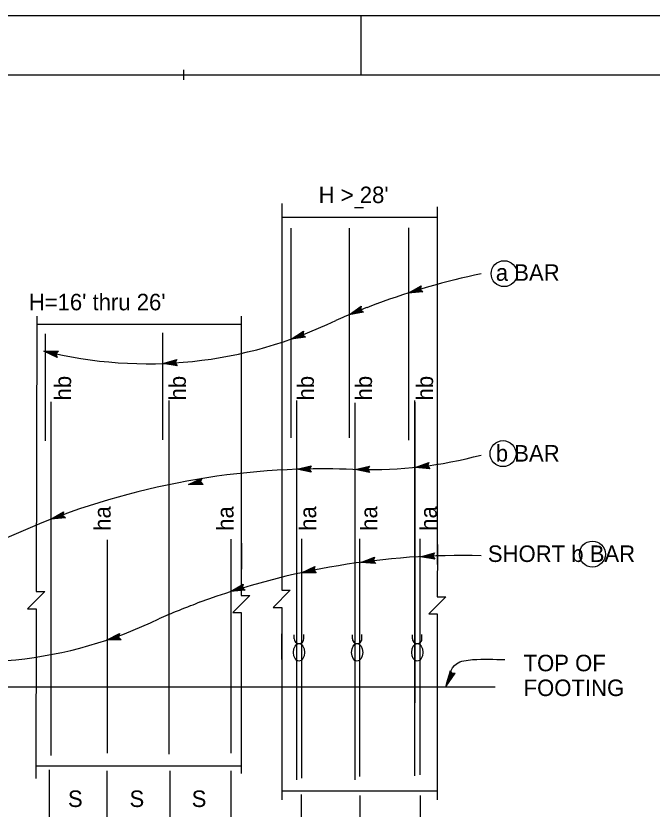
# Model space of a CAD drawing. Extents: x 0 to 2.83, y 0 to 1.83.
# Drawn here: x 0.381 to 0.831, y 1.273 to 1.833 of the extents above; entities that cross this region are included whole.
import ezdxf

# ---------------------------------------------------------------- set-up
doc = ezdxf.new("R2010")
doc.units = 0
for name, color, linetype in [('10 Sheet Format', 7, 'Continuous'), ('210 Border', 7, 'Continuous'), ('212 Leaders and Dim Lines', 7, 'Continuous'), ('213 Rebar', 7, 'Continuous'), ('214 Text and Titles', 7, 'Continuous'), ('240 Concrete', 7, 'Continuous'), ('251 Masonry', 7, 'Continuous'), ('256 Not Assigned', 7, 'Continuous')]:
    doc.layers.add(name, color=color, linetype=linetype)

msp = doc.modelspace()

# ---------------------------------------------------------------- linework, layer by layer
at = {"layer": '10 Sheet Format'}
msp.add_lwpolyline([(0, 0), (2.833333333333333, 0), (2.833333333333333, 1.8333333333333333), (0, 1.8333333333333333)], close=True, dxfattribs=at)
at = {"layer": '210 Border'}
for p, q in [((0.6250003247625067, 1.833333323584365), (0.6250003247625067, 1.7916669852301008)), ((0.4999993411763781, 1.788194872365871), (0.4999993411763781, 1.7951400823162613)), ((0.08333234863455112, 1.7916669852301008), (2.791666651804788, 1.7916669852301008))]:
    msp.add_line(p, q, dxfattribs=at)
at = {"layer": '212 Leaders and Dim Lines'}
for p, q in [((0.6206487788383674, 1.6979494207909949), (0.6269848037641397, 1.6979494207909949)), ((0.6882655448624205, 1.3707648105372783), (0.6853110007782217, 1.360014406246503)), ((0.6885630203511831, 1.3703152103456473), (0.6853110007782217, 1.360014406246503)), ((0.6853110007782217, 1.360014406246503), (0.6888606344448425, 1.369865909484432)), ((0.6853110007782217, 1.360014406246503), (0.6891582485120105, 1.3694166086232165)), ((0.6853110007782217, 1.360014406246503), (0.6915983746403476, 1.3692218338000122)), ((0.6853110007782217, 1.360014406246503), (0.6910624930326666, 1.3691580470951463)), ((0.6905273486907131, 1.3690942825373935), (0.6853110007782217, 1.360014406246503)), ((0.6899916056349458, 1.3690307951629432), (0.6853110007782217, 1.360014406246503)), ((0.6894558625791783, 1.3689673077620013), (0.6853110007782217, 1.360014406246503)), ((0.6888606344448425, 1.369865909484432), (0.6882655448624205, 1.3707648105372783)), ((0.6888606344448425, 1.369865909484432), (0.6894558625791783, 1.3689673077620013)), ((0.6894558625791783, 1.3689673077620013), (0.6905273486907131, 1.3690942825373935)), ((0.6905273486907131, 1.3690942825373935), (0.6915983746403476, 1.3692218338000122)), ((0.4052645357912176, 1.262356829327143), (0.4052645357912176, 1.3008342600416491)), ((0.4459577470971384, 1.2620825237715874), (0.4459577470971384, 1.300283912819427)), ((0.49040976850332985, 1.2620825237715874), (0.49040976850332985, 1.300283912819427)), ((0.5334973662685273, 1.2620825237715874), (0.5334973662685273, 1.300283912819427)), ((0.5831843076897316, 1.2449129774504242), (0.5831843076897316, 1.2833904081649303)), ((0.6245541041778989, 1.2446386718948688), (0.6245541041778989, 1.2828400609427082)), ((0.667247057798454, 1.2446386718948688), (0.667247057798454, 1.2828400609427082))]:
    msp.add_line(p, q, dxfattribs=at)
msp.add_spline([(0.6853110007782217, 1.360014406246503), (0.6926186020805992, 1.3757988250320867), (0.7040184600953531, 1.3787218655636344), (0.7267151095456772, 1.3787218655636344)], degree=3, dxfattribs=at)
at = {"layer": '213 Rebar'}
for p, q in [((0.5756809896495623, 1.683430317368126), (0.5756809896495623, 1.5353190264044447)), ((0.6167075458127332, 1.683430317368126), (0.6167075458127332, 1.5353190264044447)), ((0.6586106358224141, 1.6837336323299523), (0.6586106358224141, 1.5337410819458008)), ((0.402107098112557, 1.608740945831129), (0.402107098112557, 1.5332260056696607)), ((0.48503674428540877, 1.6095702422968312), (0.48503674428540877, 1.5340553021353631)), ((0.40611609421148626, 1.5607962878365935), (0.40611609421148626, 1.3110632977994032)), ((0.4894603885906973, 1.5616255843022957), (0.4894603885906973, 1.3118925942915975)), ((0.5796899857484915, 1.5616181008829597), (0.5796899857484915, 1.2937602954403649)), ((0.620716541911662, 1.5600401564243156), (0.620716541911662, 1.2937602954403649)), ((0.6630342801277026, 1.5616255843022957), (0.6630342801277026, 1.2966245203931461)), ((0.6631188218297623, 1.5605661379016995), (0.6631188218297623, 1.3483343683134792)), ((0.48954493029275703, 1.5567981635063053), (0.48954493029275703, 1.3483343683134792)), ((0.44582593013105115, 1.4632595623338436), (0.44582593013105115, 1.3127800333128603)), ((0.5331793887788949, 1.4637855438377194), (0.5331793887788949, 1.3127800333128603)), ((0.5831070988808181, 1.4640792054665008), (0.5831070988808181, 1.2949878204125593)), ((0.6241336550704808, 1.4640792054665008), (0.6241336550704808, 1.2962153454112453)), ((0.6667381557187868, 1.4640792054665008), (0.6667381557187868, 1.2974428704099312))]:
    msp.add_line(p, q, dxfattribs=at)
at = {"layer": '214 Text and Titles'}
for p, q in [((0.5780099236019975, 1.3934469765005355), (0.5780099236019975, 1.3962102811666037)), ((0.584720079859945, 1.3934469765005355), (0.584720079859945, 1.3964286483606472)), ((0.6191068713430771, 1.3934469765005355), (0.6191068713430771, 1.3962102811666037)), ((0.6258170276010245, 1.3934469765005355), (0.6258170276010245, 1.3964286483606472)), ((0.661537348377051, 1.3934469765005355), (0.661537348377051, 1.3962102811666037)), ((0.6682475046349985, 1.3934469765005355), (0.6682475046349985, 1.3964286483606472))]:
    msp.add_line(p, q, dxfattribs=at)
for centre in [(0.7262193975443506, 1.651299323796631), (0.7254964602423722, 1.5242009979172277), (0.7886012092163566, 1.4532942821195327)]:
    msp.add_circle(centre, 0.0091668500216766, dxfattribs=at)
for centre in [(0.5813652499883771, 1.3934470793419316), (0.6224621977457265, 1.3934470793419316), (0.6648926747813384, 1.3934470793419316)]:
    msp.add_arc(centre, 0.0033550026562500185, 179.9985722222222, 0.0010916666666389574, dxfattribs=at)
for centre in [(0.5813652499883771, 1.3838646316856815), (0.6224621977457265, 1.3838646316856815), (0.6648926747813384, 1.3838646316856815)]:
    msp.add_ellipse(centre, major_axis=(3.813210293058143e-19, 0.006227445000000079), ratio=0.6306209850106987, dxfattribs=at)
at = {"layer": '240 Concrete'}
msp.add_line((0.18768509809793368, 1.3595158520343977), (0.719884178309266, 1.3595158520343977), dxfattribs=at)
at = {"layer": '251 Masonry'}
for p, q in [((0.5692343569326185, 1.7008701934561548), (0.5692343569326185, 1.4427417441338761)), ((0.6790658745206047, 1.6985304195456572), (0.6790658745206047, 1.4458373762410859)), ((0.5693915087651702, 1.6912406885166478), (0.6790658745206047, 1.6912406885166478)), ((0.5406402043108238, 1.6213178804992356), (0.5406402043108238, 1.4401620507156163)), ((0.39611591356416304, 1.6156506637351942), (0.5406402043108238, 1.6156506637351942)), ((0.5406402043108238, 1.3968232012146788), (0.5406402043108238, 1.2984290808505639)), ((0.5692343569326185, 1.3978550785925794), (0.5692343569326185, 1.279710889566583)), ((0.6790658745206047, 1.3916638144046516), (0.6790658745206047, 1.279710889566583)), ((0.39611591356416304, 1.3036302669860935), (0.5404222818869675, 1.3036302669860935)), ((0.5693915087651702, 1.2861864151358666), (0.6790658745206047, 1.2861864151358666))]:
    msp.add_line(p, q, dxfattribs=at)
for points in [[(0.39625315037649156, 1.6213194034981058), (0.395822731727678, 1.4267701820598637), (0.4018991057811803, 1.4267567387624065), (0.38971947107926136, 1.414630877276808), (0.39579584510627197, 1.4146174339793507), (0.3955310104802403, 1.2949121876560787)], [(0.5692597273245353, 1.4646842059878586), (0.5691781296519531, 1.4278020594112724), (0.5752545037054555, 1.4277886161138154), (0.5630748690035365, 1.4156627546282166), (0.5691512430305471, 1.4156493113307596), (0.5690696453844567, 1.3787671648071569)], [(0.5407263392274322, 1.4609942549435744), (0.54064474155485, 1.42411210839348), (0.5467211156083523, 1.424098665069531), (0.5345414809064334, 1.411972803636916), (0.5406178549599358, 1.411959360312967), (0.5405362572873535, 1.3750772137628728)], [(0.6791546670907466, 1.460040757813798), (0.6790730694181645, 1.4231586112637036), (0.6851494434716667, 1.4231451679397547), (0.6729698087697478, 1.4110193064806478), (0.6790461828232501, 1.4110058631566988), (0.6789645851506679, 1.3741237166330962)]]:
    msp.add_lwpolyline(points, dxfattribs=at)
at = {"layer": '256 Not Assigned'}
for p, q in [((0.6586030429656106, 1.6375978084319247), (0.6675915884841791, 1.64269646107682)), ((0.6608376110110782, 1.6382897465437787), (0.6673912909499053, 1.642003079693789)), ((0.6630452732551041, 1.6389575760398332), (0.6672777731152276, 1.6413579855600822)), ((0.6675915884841791, 1.64269646107682), (0.666961935338696, 1.6401631966697523)), ((0.6675915884841791, 1.64269646107682), (0.6675915884841791, 1.64269646107682)), ((0.6689091604114316, 1.6384039932198042), (0.6586030429656106, 1.6375978084319247)), ((0.6586030429656106, 1.6375978084319247), (0.6586030429656106, 1.6375978084319247)), ((0.6683851292575438, 1.6388694443331788), (0.6608213069477504, 1.6382774871631518)), ((0.6678323813783681, 1.6393323841070198), (0.6630452732551041, 1.6389575760398332)), ((0.6652665421447899, 1.6396373914950424), (0.6670773561296001, 1.6406639212459264)), ((0.6673776152667148, 1.6398025682120476), (0.6652665421447899, 1.6396373914950424)), ((0.666961935338696, 1.6401631966697523), (0.6689091604114316, 1.6384039932198042)), ((0.6689091604114316, 1.6384039932198042), (0.6689091604114316, 1.6384039932198042)), ((0.6167453299262807, 1.622267692920426), (0.6251786301078233, 1.6282401010088485)), ((0.6263510974371229, 1.6245116851981838), (0.6188844580622692, 1.6231659073862845)), ((0.6188994537239786, 1.6231797365097589), (0.6250487132898358, 1.627530158433451)), ((0.6210292189031222, 1.6240651004048363), (0.6250003093707928, 1.626876943435638)), ((0.6257548042279999, 1.6249169972838524), (0.6210292189031222, 1.6240651004048363)), ((0.62317132312362, 1.6249637515344026), (0.6248703420330158, 1.62616630942526)), ((0.6252552763376855, 1.625339320789378), (0.62317132312362, 1.6249637515344026)), ((0.6251786301078233, 1.6282401010088485), (0.6248055999292563, 1.6256565491714647)), ((0.6248055999292563, 1.6256565491714647), (0.6269190692840101, 1.6241010011660613)), ((0.6251786301078233, 1.6282401010088485), (0.6251786301078233, 1.6282401010088485)), ((0.6269190692840101, 1.6241010011660613), (0.6167453299262807, 1.622267692920426)), ((0.6167453299262807, 1.622267692920426), (0.6167453299262807, 1.622267692920426)), ((0.6269190692840101, 1.6241010011660613), (0.6269190692840101, 1.6241010011660613)), ((0.5757837801486845, 1.6050940333293913), (0.5844868551057463, 1.6106659895902211)), ((0.5779781555291059, 1.6059044588919913), (0.584323917578407, 1.6099628905786394)), ((0.580146952583773, 1.6066893716959472), (0.5842450538291402, 1.6093126496254697)), ((0.5823286959239562, 1.6074869808621393), (0.584082033541537, 1.6086088623049357)), ((0.5844279177443515, 1.6077647955164494), (0.5823286959239562, 1.6074869808621393)), ((0.5844868551057463, 1.6106659895902211), (0.5839935503951722, 1.6081026827041431)), ((0.5839935503951722, 1.6081026827041431), (0.5860320507134973, 1.6064501092838153)), ((0.5844868551057463, 1.6106659895902211), (0.5844868551057463, 1.6106659895902211)), ((0.5860320507134973, 1.6064501092838153), (0.5757837801486845, 1.6050940333293913)), ((0.5757837801486845, 1.6050940333293913), (0.5757837801486845, 1.6050940333293913)), ((0.5854838825446415, 1.6068868758593924), (0.5779625302376965, 1.6058913453110004)), ((0.5849071729994693, 1.6073195992622995), (0.580146952583773, 1.6066893716959472)), ((0.5860320507134973, 1.6064501092838153), (0.5860320507134973, 1.6064501092838153)), ((0.41050869602674434, 1.5921222716929377), (0.4012294049600629, 1.596678252732678)), ((0.4012294049600629, 1.596678252732678), (0.4012294049600629, 1.596678252732678)), ((0.4012294049600629, 1.596678252732678), (0.4115617522965177, 1.5964864441390472)), ((0.4115611134211924, 1.5964866544041598), (0.40972915511625857, 1.5946279014042328)), ((0.4115611134211924, 1.5964866544041598), (0.4115611134211924, 1.5964866544041598)), ((0.41029484631387253, 1.5927892187219184), (0.403484462926157, 1.5961332847686356)), ((0.4035040744064572, 1.5961358584697765), (0.4110358803360763, 1.595991786732629)), ((0.41005446661169076, 1.5934691457074444), (0.40574469068007113, 1.5955851991746013)), ((0.40574469068007113, 1.5955851991746013), (0.4106097174060196, 1.595495115660912)), ((0.40990353125646367, 1.594105650496731), (0.4080023042534323, 1.5950393901501085)), ((0.4080023042534323, 1.5950393901501085), (0.41008384544557863, 1.5950004582809856)), ((0.40972915511625857, 1.5946279014042328), (0.41050869602674434, 1.5921222716929377)), ((0.41050869602674434, 1.5921222716929377), (0.41050869602674434, 1.5921222716929377)), ((0.48517417755795955, 1.5878485714211537), (0.4950926616654457, 1.590748418388843)), ((0.49539058314301654, 1.5862690472322676), (0.48517417755795955, 1.5878485714211537)), ((0.48517417755795955, 1.5878485714211537), (0.48517417755795955, 1.5878485714211537)), ((0.49498745877352035, 1.5868413944055333), (0.48748946009365757, 1.587999919147143)), ((0.4875073285220051, 1.5880092401410377), (0.4947391325760076, 1.5901193225770422)), ((0.4898106447289444, 1.5881519800048658), (0.4944803942684116, 1.58951834215403)), ((0.4945552065001033, 1.587419261852626), (0.4898106447289444, 1.5881519800048658)), ((0.49212792683632384, 1.5883046998981443), (0.4941265522847764, 1.5888884660008968)), ((0.4942206115496026, 1.5879813403686973), (0.49212792683632384, 1.5883046998981443)), ((0.4950926616654457, 1.590748418388843), (0.4938990327963769, 1.5884276891999234)), ((0.4938990327963769, 1.5884276891999234), (0.49539058314301654, 1.5862690472322676)), ((0.4950926616654457, 1.590748418388843), (0.4950926616654457, 1.590748418388843)), ((0.49539058314301654, 1.5862690472322676), (0.49539058314301654, 1.5862690472322676)), ((0.5798721285049658, 1.513136541851261), (0.5899092654247748, 1.5155969595034213)), ((0.5900089050732357, 1.5111087769749714), (0.5798721285049658, 1.513136541851261)), ((0.5798721285049658, 1.513136541851261), (0.5798721285049658, 1.513136541851261)), ((0.58963168588485, 1.5116987090882423), (0.582191567757025, 1.5131870096904743)), ((0.5822103046912881, 1.5131942876661986), (0.5895275104229185, 1.5149840368856453)), ((0.5845165290578597, 1.5132367341443627), (0.5892421549681166, 1.5143944658815778)), ((0.5892249874323081, 1.5122939920605247), (0.5845165290578597, 1.5132367341443627)), ((0.58683855374691, 1.513286439126806), (0.5888610556903456, 1.5137813935058728)), ((0.5889153027383153, 1.5128707470125768), (0.58683855374691, 1.513286439126806)), ((0.5899086097006895, 1.5155971092083667), (0.5886137530550298, 1.513331292169586)), ((0.5886137530550298, 1.513331292169586), (0.5900089050732357, 1.5111087769749714)), ((0.5899086097006895, 1.5155971092083667), (0.5899086097006895, 1.5155971092083667)), ((0.62105421743018, 1.512932670127974), (0.6310913543499894, 1.5153930877801343)), ((0.6311909939984502, 1.5109049052516843), (0.62105421743018, 1.512932670127974)), ((0.62105421743018, 1.512932670127974), (0.62105421743018, 1.512932670127974)), ((0.6308137748100643, 1.5114948373649555), (0.6233736566557474, 1.5129831379671874)), ((0.6233923935900109, 1.5129904159429117), (0.6307095993746245, 1.5147801651623582)), ((0.6256986179830738, 1.5130328624210756), (0.630424243866839, 1.514190594158291)), ((0.6304070763310309, 1.5120901203372379), (0.6256986179830738, 1.5130328624210756)), ((0.6280206426721241, 1.5130825674035189), (0.6300431445890681, 1.513577521782586)), ((0.630097391637038, 1.512666875262798), (0.6280206426721241, 1.5130825674035189)), ((0.6310906986259037, 1.5153932374850798), (0.6297958419537523, 1.5131274204462992)), ((0.6297958419537523, 1.5131274204462992), (0.6311909939984502, 1.5109049052516843)), ((0.6310906986259037, 1.5153932374850798), (0.6310906986259037, 1.5153932374850798)), ((0.6634316999731689, 1.514437360123498), (0.6731244429577264, 1.518021276037163)), ((0.6737330663069717, 1.513573146959551), (0.6634316999731689, 1.514437360123498)), ((0.6634316999731689, 1.514437360123498), (0.6634316999731689, 1.514437360123498)), ((0.673290809181324, 1.5141161816872835), (0.6657305391783483, 1.5147503846603796)), ((0.6657482498747469, 1.5147599666776024), (0.6728144066120892, 1.5173681768083487)), ((0.6680345957505516, 1.5150635977391294), (0.6725980691903355, 1.5167507742217354)), ((0.6728192794537523, 1.5146624503703334), (0.6680345957505516, 1.5150635977391294)), ((0.6703362449898776, 1.515376843031861), (0.6722896437027597, 1.5160986870047097)), ((0.6724469343521425, 1.51519969897941), (0.6703362449898776, 1.515376843031861)), ((0.6731244429577264, 1.518021276037163), (0.6720946807350636, 1.5156224923958046)), ((0.6720946807350636, 1.5156224923958046), (0.6737330663069717, 1.513573146959551)), ((0.6731242932262894, 1.5180206203130775), (0.6731242932262894, 1.5180206203130775)), ((0.6737330663069717, 1.513573146959551), (0.6737330663069717, 1.513573146959551)), ((0.5034008750613953, 1.5023035411749792), (0.5126651956070493, 1.5068816378023027)), ((0.5126651956070493, 1.5068816378023027), (0.5118921961218372, 1.5043881825655383)), ((0.5126657016261894, 1.5068808323732719), (0.5126657016261894, 1.5068808323732719)), ((0.5900089050732357, 1.5111087769749714), (0.5900089050732357, 1.5111087769749714)), ((0.6311909939984502, 1.5109049052516843), (0.6311909939984502, 1.5109049052516843)), ((0.5137353144787632, 1.5025216597173476), (0.5034008750613953, 1.5023035411749792)), ((0.5034008750613953, 1.5023035411749792), (0.5034008750613953, 1.5023035411749792)), ((0.5132397709494076, 1.5030156313845144), (0.5056544516611585, 1.5028564670787934)), ((0.5056711271124935, 1.5028668028661119), (0.5124264064967317, 1.5062014053932562)), ((0.5079132740006229, 1.503408195210586), (0.5122759193026373, 1.505563448696478)), ((0.5127136253025765, 1.5035100359800508), (0.5079132740006229, 1.503408195210586)), ((0.5101696374012578, 1.5039604848617596), (0.5120362124117275, 1.504882218501719)), ((0.5122867182454253, 1.5040047219445882), (0.5101696374012578, 1.5039604848617596)), ((0.5118921961218372, 1.5043881825655383), (0.5137353144787632, 1.5025216597173476)), ((0.5137353144787632, 1.5025216597173476), (0.5137353144787632, 1.5025216597173476)), ((0.40620860060871683, 1.4778505827021935), (0.4151314686259122, 1.4830627058144965)), ((0.415973534544621, 1.4792472188418733), (0.40841817142522263, 1.4785582643116972)), ((0.4084333288456287, 1.4785710164126), (0.41494068441572296, 1.482366856088061)), ((0.41063323581185973, 1.4792665887967822), (0.41483407399000655, 1.481721641045954)), ((0.41541536798752426, 1.4797018481765614), (0.41063323581185973, 1.4792665887967822)), ((0.4128456915282311, 1.479974819024179), (0.4146436460410283, 1.4810243301664021)), ((0.41495513090321196, 1.480166888959039), (0.4128456915282311, 1.479974819024179)), ((0.4151314686259122, 1.4830627058144965), (0.4145337417356297, 1.4805218159127744)), ((0.4145337417356297, 1.4805218159127744), (0.4165037181717376, 1.4787886299425148)), ((0.4151314686259122, 1.4830627058144965), (0.4151314686259122, 1.4830627058144965)), ((0.4165037181717376, 1.4787886299425148), (0.40620860060871683, 1.4778505827021935)), ((0.40620860060871683, 1.4778505827021935), (0.40620860060871683, 1.4778505827021935)), ((0.4165037181717376, 1.4787886299425148), (0.4165037181717376, 1.4787886299425148)), ((0.6250544965861317, 1.4473173061677347), (0.6347056939978651, 1.4510106775898632)), ((0.6347056939978651, 1.4510106775898632), (0.6337033283365293, 1.4486002605417152)), ((0.6347061226080777, 1.4510098284494255), (0.6347061226080777, 1.4510098284494255)), ((0.6671247123186115, 1.4513959320013747), (0.6771096642297062, 1.4540594738057986)), ((0.677300438929353, 1.4495739549180202), (0.6671247123186115, 1.4513959320013747)), ((0.6671247123186115, 1.4513959320013747), (0.6671247123186115, 1.4513959320013747)), ((0.676910799873248, 1.45015589947373), (0.6694427332547329, 1.4514930146649965)), ((0.6694612610100458, 1.4515009017128138), (0.676740020678479, 1.4534381648764643)), ((0.6717659663654931, 1.451589798051186), (0.6764669989401871, 1.452843650854057)), ((0.6764923178321193, 1.4507437962249499), (0.6717659663654931, 1.451589798051186)), ((0.6740868056276826, 1.4516868382220218), (0.676099053722819, 1.4522231991451475)), ((0.6761717454744286, 1.4513134542724688), (0.6740868056276826, 1.4516868382220218)), ((0.6771096642297062, 1.4540594738057986), (0.6758604935543058, 1.4517672814895963)), ((0.6758604935543058, 1.4517672814895963), (0.677300438929353, 1.4495739549180202)), ((0.6771094539645934, 1.4540588349304735), (0.6771094539645934, 1.4540588349304735)), ((0.6353641775182939, 1.446569848555613), (0.6250544965861317, 1.4473173061677347)), ((0.6250544965861317, 1.4473173061677347), (0.6250544965861317, 1.4473173061677347)), ((0.6349169051047802, 1.4471079180649091), (0.6273498450513472, 1.4476574676996619)), ((0.6273674124538068, 1.4476662018480515), (0.634404453976782, 1.4503557036715324)), ((0.6296503045986392, 1.4479959470312134), (0.6341950764441694, 1.4497345787274831)), ((0.6344392045451892, 1.44764927501639), (0.6296503045986392, 1.4479959470312134)), ((0.6319483683369699, 1.4483352149165434), (0.6338928295506995, 1.4490786970424459)), ((0.6340603355823438, 1.4481816490618387), (0.6319483683369699, 1.4483352149165434)), ((0.6337033283365293, 1.4486002605417152), (0.6353641775182939, 1.446569848555613)), ((0.6353641775182939, 1.446569848555613), (0.6353641775182939, 1.446569848555613)), ((0.677300438929353, 1.4495739549180202), (0.677300438929353, 1.4495739549180202)), ((0.5832380333931394, 1.4400511084550593), (0.5926084494441377, 1.4444076098141925)), ((0.5935757627959006, 1.4400241068329156), (0.5832380333931394, 1.4400511084550593)), ((0.5832380333931394, 1.4400511084550593), (0.5832380333931394, 1.4400511084550593)), ((0.5930906988511461, 1.4405301813408895), (0.5855040131973038, 1.4405494575944373)), ((0.5855202947691256, 1.4405607392171234), (0.59235354706416, 1.443732605925202)), ((0.5877755226798708, 1.4410479340267304), (0.5921871772111915, 1.4431001588790546)), ((0.5925774045168648, 1.441034925538558), (0.5877755226798708, 1.4410479340267304)), ((0.5900444259823976, 1.4415465600844934), (0.5919324931498221, 1.4424236669743011)), ((0.5921625839815955, 1.4415408949272213), (0.5900444259823976, 1.4415465600844934)), ((0.5926084494441377, 1.4444076098141925), (0.5917761636215535, 1.4419336051202762)), ((0.5917761636215535, 1.4419336051202762), (0.5935757627959006, 1.4400241068329156)), ((0.5926084494441377, 1.4444076098141925), (0.5926084494441377, 1.4444076098141925)), ((0.5935757627959006, 1.4400241068329156), (0.5935757627959006, 1.4400241068329156)), ((0.533049026846327, 1.4267569523919728), (0.5419446938378888, 1.4320159749561718)), ((0.5352708271872446, 1.4274888513129738), (0.5417568627968345, 1.4313191131649643)), ((0.5374661583904283, 1.4281961629650257), (0.5416549315580034, 1.4306720870400604)), ((0.5422457753322701, 1.4286567569993351), (0.5374661583904283, 1.4281961629650257)), ((0.539674879059809, 1.4289157026844417), (0.5414669933312818, 1.429974540330846)), ((0.5417826506459326, 1.4291187102729541), (0.539674879059809, 1.4289157026844417)), ((0.5419446938378888, 1.4320159749561718), (0.5413605704672381, 1.429471826461794)), ((0.5413605704672381, 1.429471826461794), (0.5433390298568511, 1.427747825079348)), ((0.5419446938378888, 1.4320159749561718), (0.5419446938378888, 1.4320159749561718)), ((0.5433390298568511, 1.427747825079348), (0.533049026846327, 1.4267569523919728)), ((0.533049026846327, 1.4267569523919728), (0.533049026846327, 1.4267569523919728)), ((0.5428067361609152, 1.428203804010344), (0.5352547455752396, 1.4274763015296554)), ((0.5433390298568511, 1.427747825079348), (0.5433390298568511, 1.427747825079348)), ((0.44548406199983537, 1.3924291043368495), (0.4546962176705136, 1.3971110142042467)), ((0.44774740741023317, 1.3930189559681487), (0.4544644750244147, 1.396428388132072)), ((0.4499834060108324, 1.393584881697329), (0.4543209960139433, 1.395789115510015)), ((0.45223297287052827, 1.3941624509266604), (0.45408978908424935, 1.3951054280189163)), ((0.4546955787951883, 1.3971112244693593), (0.45395123923692676, 1.3946102227098824)), ((0.4546962176705136, 1.3971110142042467), (0.4546962176705136, 1.3971110142042467)), ((0.4558155238491551, 1.3927638753251068), (0.44548406199983537, 1.3924291043368495)), ((0.44548406199983537, 1.3924291043368495), (0.44548406199983537, 1.3924291043368495)), ((0.4553142026255243, 1.39325228737818), (0.4477304344034306, 1.3930077248917438)), ((0.45478252406829495, 1.3937393610409607), (0.4499834060108324, 1.393584881697329)), ((0.45434952149520336, 1.3942304257406248), (0.45223297287052827, 1.3941624509266604)), ((0.45395123923692676, 1.3946102227098824), (0.4558155238491551, 1.3927638753251068)), ((0.4558155238491551, 1.3927638753251068), (0.4558155238491551, 1.3927638753251068))]:
    msp.add_line(p, q, dxfattribs=at)
for centre, radius, start, end in [((0.8217166599922242, 1.1264635388768751), 0.5365296518409951, 102.01398181317248, 110.2138769210554), ((0.8217166599922242, 1.1264635388768751), 0.5365296518409951, 111.00534636549985, 112.8051019210554), ((0.8371936473797613, 1.1325779042645443), 0.5365296518409951, 112.00403804318708, 112.8051019210554), ((0.8217166599922242, 1.1264635388768751), 0.5365296518409951, 112.79301303216651, 113.54888525438874), ((0.4744779665696365, 1.8911586887710123), 0.30348415766871745, 256.0398769210554, 295.96630747661095), ((0.6314887313973494, 1.8163633975988671), 0.30348415766871745, 268.4769142085703, 285.000312221561), ((0.5985371456720316, 0.9769436434758699), 0.5365296518409951, 91.1922464083953, 115.56970196395086), ((0.5985371456720316, 0.9769436434758699), 0.5365296518409951, 87.26167974172864, 91.27489918617309), ((0.6968079045158446, 0.915758870548033), 0.5365296518409951, 88.58704079341344, 110.2138769210554), ((0.7035189568766524, 0.9183299880109399), 0.5365296518409951, 111.00534636549985, 111.75042674633694), ((0.6968079045158446, 0.915758870548033), 0.5365296518409951, 111.00534636549985, 112.8051019210554), ((0.34956921109325734, 1.6804540204421698), 0.30348415766871745, 256.0398769210554, 295.96630747661095), ((0.6968079045158446, 0.915758870548033), 0.5365296518409951, 112.79301303216651, 113.54888525438874)]:
    msp.add_arc(centre, radius, start, end, dxfattribs=at)

# ---------------------------------------------------------------- texts
at = {"layer": '212 Leaders and Dim Lines'}
for s, p in [("H > 28'", (0.5952671237449261, 1.7011197239012663)), ("H=16' thru 26'", (0.3905127834671483, 1.625411399901591)), ('S', (0.4181938527330474, 1.274669593028222)), ('S', (0.46166607495526957, 1.274669593028222)), ('S', (0.505587081899714, 1.274669593028222))]:
    msp.add_text(s, height=0.011666812499999998, dxfattribs=at).set_placement(p)
for s, p in [('hb', (0.4204703570711577, 1.5617802249012809)), ('hb', (0.5014720931822689, 1.5617802249012809)), ('hb', (0.5919408431822689, 1.5617802249012809)), ('hb', (0.6329668848489355, 1.5617802249012809)), ('hb', (0.6760979612378244, 1.5617802249012809)), ('ha', (0.4483479612378244, 1.469733349901281)), ('ha', (0.5351344195711578, 1.469733349901281)), ('ha', (0.5935189681822689, 1.469733349901281)), ('ha', (0.6366491765156022, 1.469733349901281)), ('ha', (0.6787273015156022, 1.469733349901281))]:
    msp.add_text(s, height=0.011666812499999998, rotation=90, dxfattribs=at).set_placement(p)
at = {"layer": '214 Text and Titles'}
for s, p in [('a BAR', (0.7204008043004816, 1.6462411676096143)), ('b BAR', (0.7203973320782594, 1.5186092231651698)), ('SHORT b BAR', (0.7147506306893705, 1.4477029731651698))]:
    msp.add_text(s, height=0.011666661458333333, dxfattribs=at).set_placement(p)
for s, p in [('TOP OF', (0.7400012557155917, 1.370510375614099)), ('FOOTING', (0.7400012557155917, 1.353011248877988))]:
    msp.add_text(s, height=0.011666661458333333, rotation=360, dxfattribs=at).set_placement(p)

doc.saveas('drawing.dxf')
